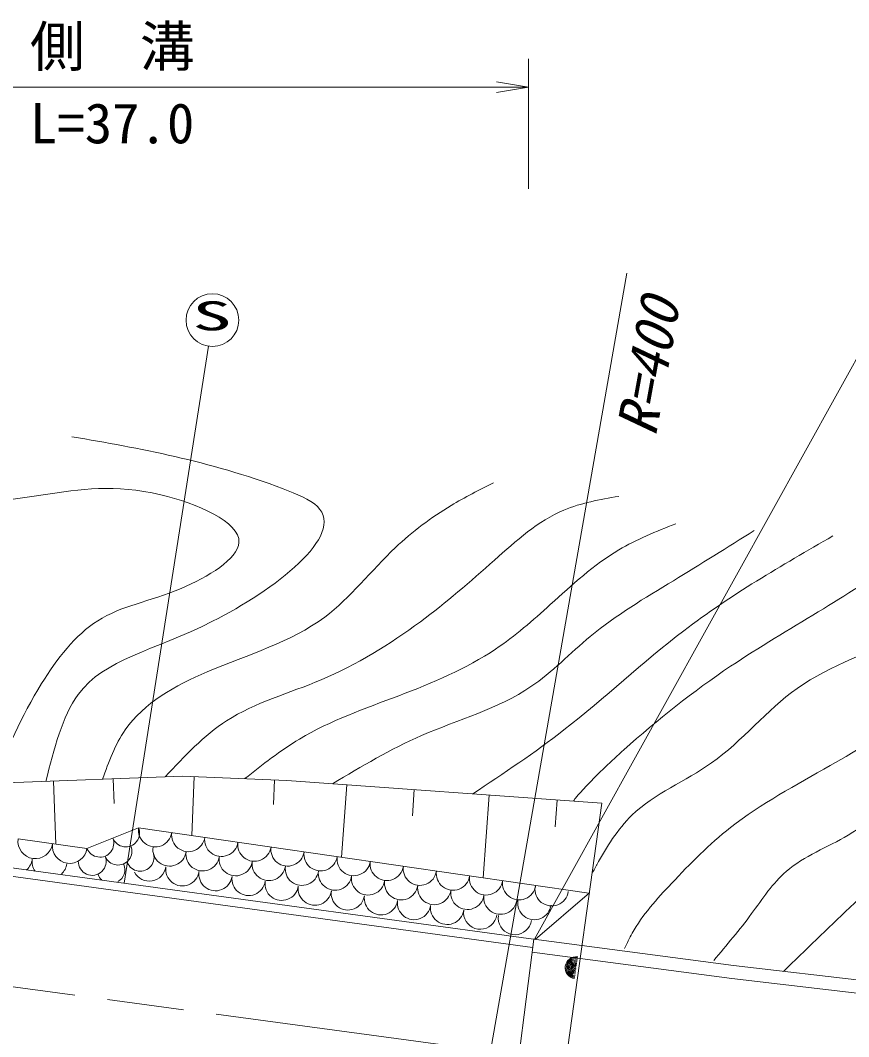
# Model space of a CAD drawing. Units: millimetres, scale not verified. Extents: x 40000 to 680000, y 20000 to 380000.
# Drawn here: x 506764 to 544472, y 271382 to 317669 of the extents above; entities that cross this region are included whole.
import ezdxf
from ezdxf.enums import TextEntityAlignment as Align

# ---------------------------------------------------------------- set-up
doc = ezdxf.new("R2010")
doc.units = ezdxf.units.MM
doc.header["$LTSCALE"] = 1000
doc.linetypes.add('CHAIN', pattern=[18.5, 12, -1.5, 3.5, -1.5])
for name, color, linetype, lineweight in [('M-BGD', 7, 'Continuous', 13), ('M-BMK', 2, 'CHAIN', 13), ('M-STR-STR1', 1, 'Continuous', 13), ('M-STR-STR3', 7, 'Continuous', 13), ('M-STR-STRC', 7, 'Continuous', 13), ('M-TTL-TXT', 7, 'Continuous', 13)]:
    doc.layers.add(name, color=color, linetype=linetype, lineweight=lineweight)
doc.styles.add('ＭＳ ゴシック', font='')
doc.styles.get('ＭＳ ゴシック').set_extended_font_data('MS Gothic')

# ---------------------------------------------------------------- blocks, each defined once
blk = doc.blocks.new('open_arrow')
at = {"color": 0, "linetype": 'Continuous', "lineweight": -2}
blk.add_lwpolyline([(7.5, 1.25), (0, 0), (7.5, -1.25)], dxfattribs=at)

msp = doc.modelspace()

# ---------------------------------------------------------------- linework, layer by layer
at = {"layer": 'M-BGD'}
for p, q in [((514149, 283249), (506112, 282935)), ((508384, 280150), (508273, 283020)), ((511034, 282006), (510990, 283126)), ((518892, 283053), (514149, 283249)), ((514565, 280545), (514676, 283227)), ((518292, 281953), (518338, 283076)), ((533233, 282012), (518892, 283053)), ((521389, 279551), (521629, 282854)), ((524609, 281442), (524695, 282632)), ((527833, 278612), (528107, 282384)), ((530507, 262376), (533233, 282012)), ((531114, 280931), (531203, 282159)), ((512149, 280897), (509797, 279956)), ((532641, 277912), (512149, 280897)), ((509797, 279956), (506661, 280387)), ((529892, 275854), (505916, 279132)), ((530085, 275442), (505898, 278745)), ((530203, 275813), (532667, 277934)), ((530133, 275823), (529892, 275854)), ((539158, 274026), (530058, 275227)), ((548744, 272907), (539158, 274026))]:
    msp.add_line(p, q, dxfattribs=at)
for centre, radius, start, end in [((511561, 280661), 633, 201.8013, 21.8013), ((512902, 280787), 761, 171.7138, 351.7138), ((514409, 280568), 761, 171.7138, 351.7138), ((507445, 280279), 792, 172.1708, 352.1708), ((509013, 280064), 792, 172.1708, 352.1708), ((510385, 280191), 633, 201.8013, 21.8013), ((511212, 279832), 633, 201.8013, 21.8013), ((515915, 280348), 761, 171.7138, 351.7138), ((517422, 280129), 761, 171.7138, 351.7138), ((510036, 279361), 633, 178.7562, 21.8013), ((512218, 279551), 633, 201.8013, 21.8013), ((513558, 279909), 761, 171.7138, 351.7138), ((515064, 279689), 761, 171.7138, 351.7138), ((516570, 279470), 761, 171.7138, 351.7138), ((518928, 279909), 761, 171.7138, 351.7138), ((520434, 279690), 761, 171.7138, 351.7138), ((521941, 279471), 761, 171.7138, 351.7138), ((506524, 279575), 792, 311.5924, 352.1708), ((508092, 279359), 792, 172.1708, 213.7418), ((508092, 279359), 792, 313.9637, 352.1708), ((510892, 278995), 633, 299.6027, 21.8013), ((512637, 279226), 761, 207.6198, 351.7138), ((514144, 279006), 761, 171.7138, 351.7138), ((518077, 279251), 761, 171.7138, 351.7138), ((519583, 279031), 761, 171.7138, 351.7138), ((523447, 279251), 761, 171.7138, 351.7138), ((524954, 279032), 761, 171.7138, 351.7138), ((510892, 278995), 633, 201.8013, 227.818), ((515650, 278787), 761, 171.7138, 351.7138), ((517157, 278568), 761, 171.7138, 351.7138), ((521090, 278812), 761, 171.7138, 351.7138), ((522596, 278592), 761, 171.7138, 351.7138), ((526460, 278812), 761, 171.7138, 351.7138), ((527967, 278593), 761, 171.7138, 351.7138), ((518663, 278348), 761, 171.7138, 351.7138), ((520170, 278129), 761, 171.7138, 351.7138), ((524102, 278373), 761, 171.7138, 351.7138), ((525609, 278154), 761, 171.7138, 351.7138), ((529473, 278374), 761, 171.7138, 351.7138), ((530952, 278096), 761, 171.7138, 351.7138), ((521676, 277909), 761, 171.7138, 351.7138), ((523182, 277690), 761, 171.7138, 351.7138), ((527115, 277934), 761, 171.7138, 351.7138), ((528622, 277715), 761, 171.7138, 352.7367), ((524689, 277471), 761, 171.7138, 351.7138), ((526195, 277251), 761, 171.7138, 351.7138), ((530167, 277470), 761, 171.7138, 352.7367), ((527702, 277032), 761, 171.7138, 331.1515), ((527702, 277032), 761, 331.1515, 351.7138), ((529281, 276787), 761, 171.7138, 331.1515), ((529281, 276787), 761, 331.1515, 351.7138), ((532067, 274520), 500, 82.0959, 262.0959), ((532067, 274520), 500, 82.0959, 262.0959), ((532067, 274520), 450, 82.0959, 262.0959), ((532067, 274520), 400, 82.0959, 262.0959), ((532067, 274520), 350, 82.0959, 262.0959), ((532067, 274520), 300, 82.0959, 262.0959), ((532067, 274520), 250, 82.0959, 262.0959), ((532067, 274520), 200, 82.0959, 262.0959), ((532067, 274520), 150, 82.0959, 262.0959), ((532067, 274520), 100, 82.0959, 262.0959), ((532067, 274520), 50, 82.0959, 262.0959)]:
    msp.add_arc(centre, radius, start, end, dxfattribs=at)
for points, knots in [([(505493, 282887), (506149, 284427), (506804, 285967), (507728, 287459), (508425, 288585), (509275, 289683), (510285, 290326), (511356, 291007), (512607, 291176), (514082, 291798), (515300, 292311), (516670, 293133), (516716, 293890), (516773, 294829), (514793, 295669), (513152, 296060), (511050, 296560), (509506, 296324), (507805, 296060), (506150, 295802), (504345, 295518), (502614, 295672), (499851, 295918), (497272, 297280), (494400, 296912), (492844, 296712), (491202, 296005), (489906, 296680), (489089, 297105), (488409, 298079), (488279, 299004), (488110, 300196), (488853, 301305), (489596, 302414)], [0, 0, 0, 0, 1, 1, 1, 2, 2, 2, 3, 3, 3, 4, 4, 4, 5, 5, 5, 6, 6, 6, 7, 7, 7, 8, 8, 8, 9, 9, 9, 10, 10, 10, 11, 11, 11, 11]), ([(507928, 283006), (508299, 284488), (508669, 285970), (509399, 286965), (510603, 288604), (512783, 288919), (515510, 290298), (518284, 291700), (521623, 294204), (520289, 295522), (519958, 295849), (519338, 296103), (518728, 296333), (515298, 297629), (512206, 298167), (509114, 298706)], [0, 0, 0, 0, 1, 1, 1, 2, 2, 2, 3, 3, 3, 4, 4, 4, 5, 5, 5, 5]), ([(510505, 283107), (510793, 283898), (511081, 284689), (511538, 285353), (512385, 286581), (513814, 287372), (515274, 287999), (517153, 288805), (519084, 289339), (520618, 290489), (521792, 291369), (522734, 292611), (523835, 293654), (524611, 294390), (525467, 295027), (526377, 295574), (527000, 295948), (527648, 296280), (528297, 296611)], [0, 0, 0, 0, 1, 1, 1, 2, 2, 2, 3, 3, 3, 4, 4, 4, 5, 5, 5, 6, 6, 6, 6]), ([(513360, 283218), (514236, 284157), (515112, 285096), (516156, 285768), (517451, 286601), (519007, 287021), (520462, 287635), (522084, 288320), (523582, 289245), (524976, 290281), (526144, 291150), (527240, 292097), (528348, 293083), (529335, 293961), (530332, 294870), (531513, 295366), (532290, 295693), (533147, 295841), (534004, 295989)], [0, 0, 0, 0, 1, 1, 1, 2, 2, 2, 3, 3, 3, 4, 4, 4, 5, 5, 5, 6, 6, 6, 6]), ([(516982, 283132), (517792, 283772), (518602, 284413), (519476, 284938), (520876, 285776), (522441, 286318), (523990, 286909), (525530, 287496), (527053, 288132), (528400, 289036), (529283, 289629), (530090, 290337), (530891, 291060), (531885, 291957), (532869, 292877), (534004, 293550), (534817, 294032), (535707, 294388), (536598, 294743)], [0, 0, 0, 0, 1, 1, 1, 2, 2, 2, 3, 3, 3, 4, 4, 4, 5, 5, 5, 6, 6, 6, 6]), ([(520976, 282902), (522294, 283689), (523612, 284477), (525028, 285093), (526706, 285823), (528521, 286313), (530009, 287324), (530972, 287979), (531797, 288852), (532707, 289607), (533880, 290581), (535194, 291358), (536494, 292149), (537730, 292901), (538954, 293667), (540178, 294432)], [0, 0, 0, 0, 1, 1, 1, 2, 2, 2, 3, 3, 3, 4, 4, 4, 5, 5, 5, 5]), ([(527356, 282438), (528766, 283377), (530177, 284315), (531513, 285353), (533377, 286800), (535094, 288441), (536968, 289870), (539094, 291491), (541422, 292839), (543750, 294186)], [0, 0, 0, 0, 1, 1, 1, 2, 2, 2, 3, 3, 3, 3]), ([(546802, 293065), (545570, 292278), (544337, 291490), (543089, 290727), (541753, 289911), (540400, 289123), (539100, 288252), (537392, 287107), (535778, 285819), (534241, 284446), (533659, 283927), (533088, 283396), (532560, 282825), (532472, 282729), (532385, 282633), (532296, 282537), (532207, 282442), (532116, 282348), (532039, 282244), (532005, 282199), (531973, 282152), (531942, 282105)], [0, 0, 0, 0, 1, 1, 1, 2, 2, 2, 3, 3, 3, 4, 4, 4, 5, 5, 5, 6, 6, 6, 7, 7, 7, 7]), ([(551479, 292607), (550108, 291578), (548738, 290549), (547215, 289765), (545527, 288895), (543651, 288325), (542126, 287243), (540739, 286259), (539642, 284850), (538229, 283850), (537044, 283011), (535635, 282460), (534608, 281467), (533952, 280832), (533451, 280018), (533004, 279210), (532996, 279195), (532988, 279180), (532980, 279165), (532913, 279045), (532847, 278924), (532780, 278804)], [0, 0, 0, 0, 1, 1, 1, 2, 2, 2, 3, 3, 3, 4, 4, 4, 5, 5, 5, 6, 6, 6, 7, 7, 7, 7]), ([(556625, 292252), (555419, 291197), (554214, 290143), (552911, 289226), (551193, 288016), (549306, 287044), (547479, 285994), (546186, 285251), (544924, 284469), (543628, 283724), (542078, 282835), (540482, 282000), (539089, 280905), (538125, 280147), (537259, 279266), (536407, 278360), (535741, 277653), (535084, 276931), (534619, 276091), (534495, 275867), (534385, 275635), (534275, 275403)], [0, 0, 0, 0, 1, 1, 1, 2, 2, 2, 3, 3, 3, 4, 4, 4, 5, 5, 5, 6, 6, 6, 7, 7, 7, 7]), ([(560476, 291633), (558938, 290184), (557401, 288736), (555662, 287575), (553076, 285849), (550044, 284760), (547547, 282899), (546514, 282128), (545572, 281225), (544453, 280561), (543510, 280001), (542442, 279611), (541633, 278911), (541016, 278376), (540550, 277661), (540052, 276985), (539504, 276243), (538918, 275548), (538332, 274853)], [0, 0, 0, 0, 1, 1, 1, 2, 2, 2, 3, 3, 3, 4, 4, 4, 5, 5, 5, 6, 6, 6, 6]), ([(541502, 274356), (542502, 275323), (543502, 276289), (544522, 277260), (545774, 278452), (547056, 279651), (548579, 280423), (549729, 281006), (551016, 281346), (552155, 281936), (554027, 282906), (555498, 284552), (557244, 285787), (558841, 286918), (560667, 287705), (562195, 288882), (563366, 289784), (564362, 290915), (565359, 292045)], [0, 0, 0, 0, 1, 1, 1, 2, 2, 2, 3, 3, 3, 4, 4, 4, 5, 5, 5, 6, 6, 6, 6])]:
    msp.add_open_spline(points, degree=3, knots=knots, dxfattribs=at)
at = {"layer": 'M-BMK'}
msp.add_line((479010, 277339), (541625, 268913), dxfattribs=at)
at = {"layer": 'M-STR-STR1'}
for p, q in [((528816, 265372), (530133, 275823)), ((539232, 274621), (530134, 275822)), ((548806, 273504), (539232, 274621))]:
    msp.add_line(p, q, dxfattribs=at)
at = {"layer": 'M-STR-STR3'}
for p, q in [((529892, 309999), (529892, 315910)), ((492309, 314625), (529892, 314624))]:
    msp.add_line(p, q, dxfattribs=at)
at = {"layer": 'M-STR-STRC'}
for p, q in [((530165, 275819), (546751, 305727)), ((511494, 278370), (515322, 302832))]:
    msp.add_line(p, q, dxfattribs=at)
msp.add_circle((515507, 304017), 1200, dxfattribs=at)
at = {"layer": 'M-TTL-TXT'}
msp.add_line((528162, 270725), (534376, 306159), dxfattribs=at)

# ---------------------------------------------------------------- block references
at = {"layer": 'M-STR-STR3', "xscale": 193, "yscale": 193, "rotation": 180}
msp.add_blockref('open_arrow', (529892, 314624), dxfattribs=at)

# ---------------------------------------------------------------- texts
at = {"layer": 'M-STR-STR3', "style": 'ＭＳ ゴシック'}
for s, p in [('側\u3000溝', (507202, 315016)), ('L=37.0', (507202, 311516))]:
    msp.add_text(s, height=1833, dxfattribs=at).set_placement(p, align=Align.BOTTOM_LEFT)
at = {"layer": 'M-STR-STRC', "style": 'ＭＳ ゴシック', "width": 2}
msp.add_text('S', height=1320, dxfattribs=at).set_placement((514589, 303154), align=Align.BOTTOM_LEFT)
at = {"layer": 'M-TTL-TXT', "style": 'ＭＳ ゴシック', "oblique": 15}
msp.add_text('R=400', height=1833, rotation=79.695, dxfattribs=at).set_placement((536231, 298575), align=Align.BOTTOM_LEFT)

doc.saveas('drawing.dxf')
